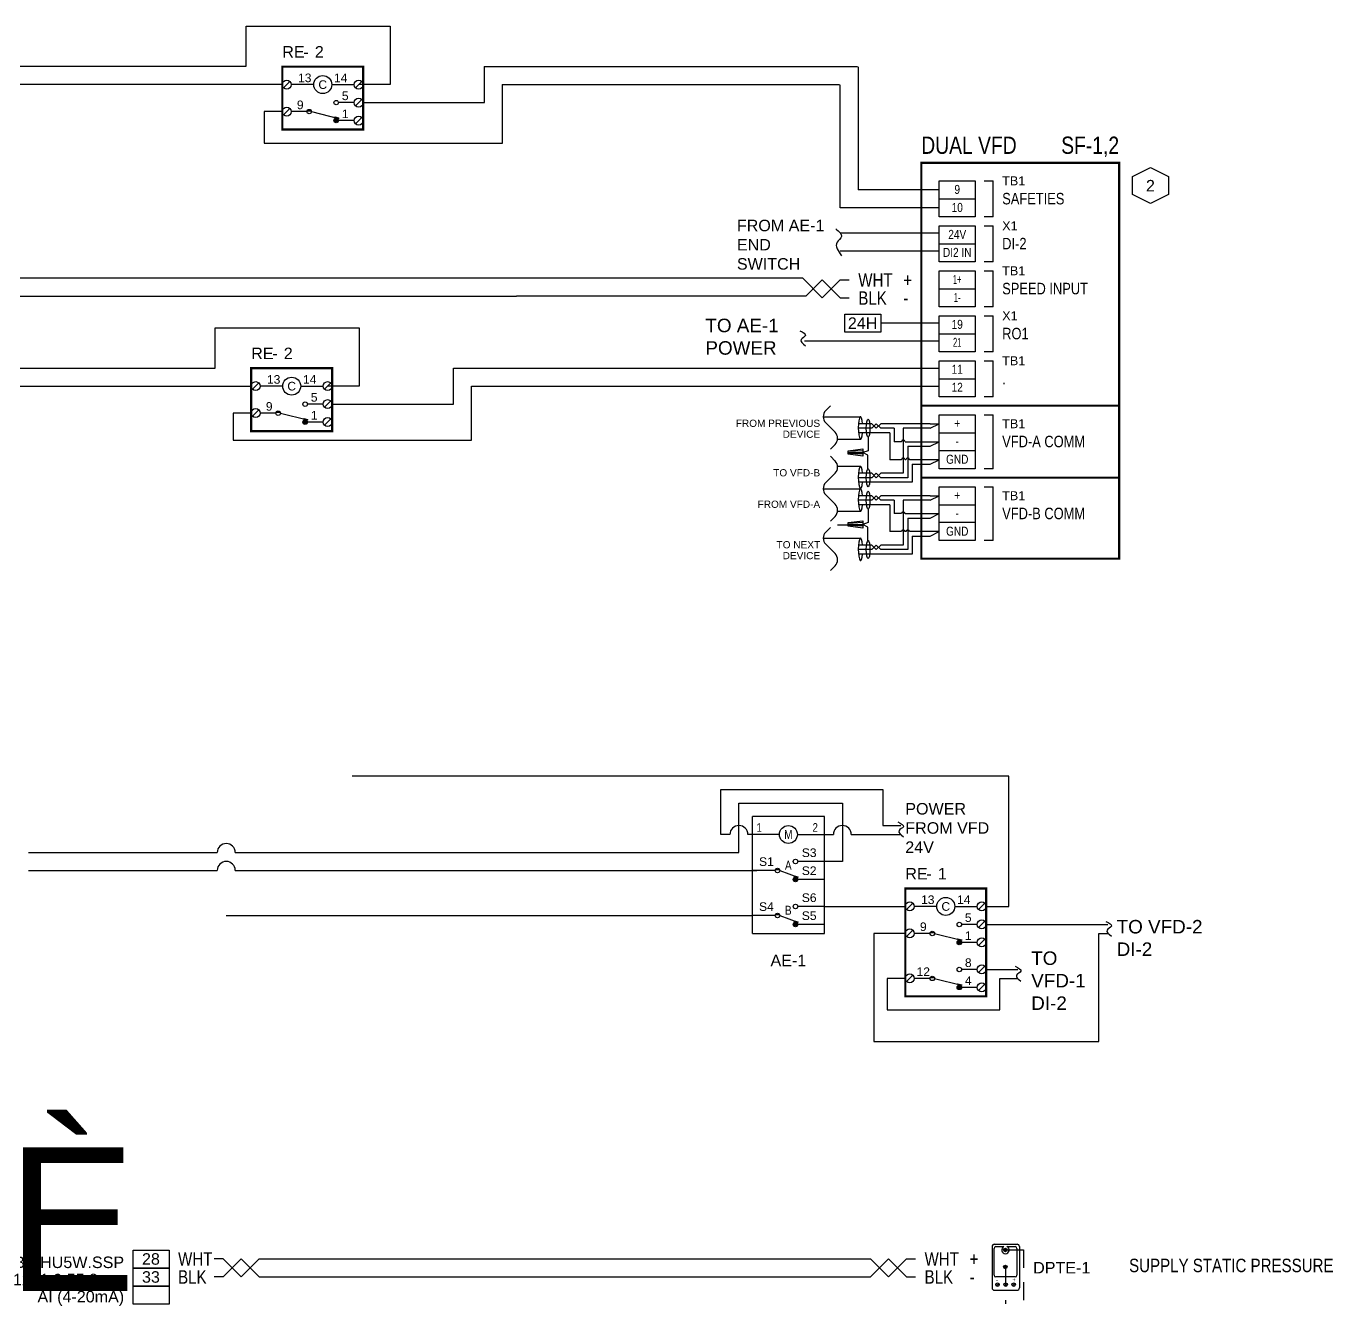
# Model space of a CAD drawing. Header units: inches. Extents: x 2 to 34.6, y 1.2 to 19.3.
# Drawn here: x 21.39 to 30.47, y 10.42 to 19.31 of the extents above; entities that cross this region are included whole.
import ezdxf
from ezdxf.enums import TextEntityAlignment as Align

# ---------------------------------------------------------------- set-up
doc = ezdxf.new("R2010")
doc.units = ezdxf.units.IN
doc.header["$LTSCALE"] = 0.25
doc.header["$MEASUREMENT"] = 0
doc.linetypes.add('DASHED', pattern=[0.75, 0.5, -0.25])
for name, color, linetype in [('DUCT', 7, 'Continuous'), ('ELECTRIC', 1, 'Continuous'), ('MECHSYS', 7, 'Continuous')]:
    doc.layers.add(name, color=color, linetype=linetype)
doc.styles.add('NEWTXT', font='newtxt')
doc.styles.get("Standard").update_dxf_attribs({"font": 'arial.ttf'})

# ---------------------------------------------------------------- blocks, each defined once
blk = doc.blocks.new('_LINSQB')
for p, q in [((0, 0.125), (-0.0271, 0.0979)), ((-0.0271, 0.0271), (0.0271, -0.0271)), ((0.0271, -0.0979), (0, -0.125))]:
    blk.add_line(p, q)
for centre, start, end in [((0.0082, 0.0625), 135, 225), ((-0.0082, -0.0625), 315, 45)]:
    blk.add_arc(centre, 0.05, start, end)
blk = doc.blocks.new('_EMWRNUT')
for p, q in [((-0.05, 0), (-0.025, 0.2)), ((-0.025, 0.2), (0.025, 0.2)), ((-0.025, 0), (-0.0125, 0.2)), ((0, 0.2), (0, 0)), ((0.025, 0), (0.0125, 0.2)), ((0.025, 0.2), (0.05, 0)), ((0.05, 0), (-0.05, 0))]:
    blk.add_line(p, q)
blk = doc.blocks.new('_SYSITAG')
for p, q in [((-0.125, 0.0625), (0, 0.125)), ((0, 0.125), (0.125, 0.0625)), ((-0.125, -0.0625), (-0.125, 0.0625)), ((0.125, 0.0625), (0.125, -0.0625)), ((0, -0.125), (-0.125, -0.0625)), ((0.125, -0.0625), (0, -0.125))]:
    blk.add_line(p, q)
at = {"color": 1}
blk.add_attdef('TERMTAG', text='', height=0.08, dxfattribs=at).set_placement((-0.0013, -0.0018), align=Align.MIDDLE)
blk = doc.blocks.new('DUALVFD')
at = {"color": 1, "linetype": 'Continuous'}
for p, q in [((0.125, 2.5), (0.125, 2.625)), ((0.125, 2.625), (0.375, 2.625)), ((0.375, 2.625), (0.375, 2.5)), ((0.125, 2.5), (0.375, 2.5)), ((0.125, 2.375), (0.125, 2.5)), ((0.375, 2.5), (0.375, 2.375)), ((0.375, 2.375), (0.125, 2.375)), ((0.125, 2.3125), (0.375, 2.3125)), ((0.125, 2.1875), (0.125, 2.3125)), ((0.375, 2.3125), (0.375, 2.1875)), ((0.125, 2.0625), (0.125, 2.1875)), ((0.125, 2.1875), (0.375, 2.1875)), ((0.375, 2.1875), (0.375, 2.0625)), ((0.375, 2.0625), (0.125, 2.0625)), ((0.125, 2), (0.375, 2)), ((0.125, 1.875), (0.125, 2)), ((0.375, 2), (0.375, 1.875)), ((0.125, 1.75), (0.125, 1.875)), ((0.125, 1.875), (0.375, 1.875)), ((0.375, 1.875), (0.375, 1.75)), ((0.375, 1.75), (0.125, 1.75)), ((0.125, 1.6875), (0.375, 1.6875)), ((0.125, 1.5625), (0.125, 1.6875)), ((0.375, 1.6875), (0.375, 1.5625)), ((0.125, 1.4375), (0.125, 1.5625)), ((0.125, 1.5625), (0.375, 1.5625)), ((0.375, 1.5625), (0.375, 1.4375)), ((0.375, 1.4375), (0.125, 1.4375)), ((0.125, 1.375), (0.375, 1.375)), ((0.125, 1.25), (0.125, 1.375)), ((0.375, 1.375), (0.375, 1.25)), ((0.125, 1.125), (0.125, 1.25)), ((0.125, 1.25), (0.375, 1.25)), ((0.375, 1.25), (0.375, 1.125)), ((0.375, 1.125), (0.125, 1.125)), ((0.125, 1), (0.375, 1)), ((0.125, 0.875), (0.125, 1)), ((0.375, 1), (0.375, 0.875)), ((0.125, 0.75), (0.125, 0.875)), ((0.125, 0.875), (0.375, 0.875)), ((0.375, 0.875), (0.375, 0.75)), ((0.375, 0.75), (0.125, 0.75)), ((0.125, 0.625), (0.125, 0.75)), ((0.375, 0.75), (0.375, 0.625)), ((0.375, 0.625), (0.125, 0.625)), ((0.125, 0.5), (0.375, 0.5)), ((0.125, 0.375), (0.125, 0.5)), ((0.375, 0.5), (0.375, 0.375)), ((0.125, 0.25), (0.125, 0.375)), ((0.125, 0.375), (0.375, 0.375)), ((0.375, 0.375), (0.375, 0.25)), ((0.375, 0.25), (0.125, 0.25)), ((0.125, 0.125), (0.125, 0.25)), ((0.375, 0.25), (0.375, 0.125)), ((0.375, 0.125), (0.125, 0.125))]:
    blk.add_line(p, q, dxfattribs=at)
at = {"color": 7, "linetype": 'Continuous'}
for p, q in [((0.4375, 2.625), (0.5, 2.625)), ((0.5, 2.375), (0.5, 2.625)), ((0.5, 2.375), (0.4375, 2.375)), ((0.4375, 2.3125), (0.5, 2.3125)), ((0.5, 2.0625), (0.5, 2.3125)), ((0.5, 2.0625), (0.4375, 2.0625)), ((0.4375, 2), (0.5, 2)), ((0.5, 1.75), (0.5, 2)), ((0.5, 1.75), (0.4375, 1.75)), ((0.4375, 1.6875), (0.5, 1.6875)), ((0.5, 1.4375), (0.5, 1.6875)), ((0.5, 1.4375), (0.4375, 1.4375)), ((0.4375, 1.375), (0.5, 1.375)), ((0.5, 1.125), (0.5, 1.375)), ((0.5, 1.125), (0.4375, 1.125)), ((0.4375, 1), (0.5, 1)), ((0.5, 0.625), (0.5, 1)), ((0.5, 0.625), (0.4375, 0.625)), ((0.4375, 0.5), (0.5, 0.5)), ((0.5, 0.125), (0.5, 0.5)), ((0.5, 0.125), (0.4375, 0.125))]:
    blk.add_line(p, q, dxfattribs=at)
at = {"color": 7, "linetype": 'Continuous', "const_width": 0.015}
blk.add_lwpolyline([(0, 0), (0, 2.75), (1.375, 2.75), (1.375, 0)], close=True, dxfattribs=at)
at = {"color": 7, "linetype": 'DASHED', "width": 0.8, "flags": 8}
blk.add_attdef('EQUIP', (0, 2.8125), '', height=0.12, dxfattribs=at)
blk.add_attdef('LOCAL', text='', height=0.12, dxfattribs=at).set_placement((1.375, 2.8125), align=Align.RIGHT)
at = {"color": 1, "linetype": 'DASHED', "width": 0.8, "flags": 8}
for p in [(0.25, 2.5343), (0.25, 2.4093), (0.25, 2.2218), (0.25, 2.0968), (0.25, 1.9093), (0.25, 1.7843), (0.25, 1.5968), (0.25, 1.4718), (0.25, 1.2843), (0.25, 1.1593), (0.25, 0.9093), (0.25, 0.7843), (0.25, 0.6593), (0.25, 0.4093), (0.25, 0.2843), (0.25, 0.1593)]:
    blk.add_attdef('TAG', text='', height=0.0625, dxfattribs=at).set_placement(p, align=Align.CENTER)
at = {"color": 7, "linetype": 'Continuous', "width": 0.8, "flags": 8}
for p in [(0.5625, 2.4614), (0.5625, 2.1489), (0.5625, 1.8364), (0.5625, 1.5239), (0.5625, 1.2114), (0.5625, 0.7739), (0.5625, 0.2739)]:
    blk.add_attdef('TERMD', p, '', height=0.08, dxfattribs=at)
blk = doc.blocks.new('SCREW')
blk.add_line((-0.0221, -0.0221), (0.0221, 0.0221))
blk.add_circle((0, 0), 0.0312)
blk = doc.blocks.new('_EREGP1P')
at = {"color": 1}
for p, q in [((-0.0625, 0), (-0.2188, 0)), ((0.0625, 0), (0.2188, 0)), ((0.2188, -0.125), (0.1094, -0.125)), ((-0.1094, -0.1875), (-0.2188, -0.1875)), ((-0.0781, -0.1875), (0.1099, -0.2345)), ((0.0838, -0.2249), (0.0823, -0.2307)), ((0.0823, -0.2307), (0.1091, -0.2374)), ((0.0838, -0.2249), (0.1106, -0.2316)), ((0.1106, -0.2316), (0.1091, -0.2374)), ((0.2188, -0.25), (0.1094, -0.25))]:
    blk.add_line(p, q, dxfattribs=at)
at = {"const_width": 0.015}
blk.add_lwpolyline([(-0.2812, 0.125), (-0.2812, -0.3125), (0.2812, -0.3125), (0.2812, 0.125)], close=True, dxfattribs=at)
at = {"color": 1, "const_width": 0.0156}
blk.add_lwpolyline([(-0.0859, -0.1875, 1), (-0.1016, -0.1875, 1)], format="xyb", dxfattribs=at)
blk.add_lwpolyline([(0.0859, -0.25, 1), (0.1016, -0.25, 1)], format="xyb", close=True, dxfattribs=at)
at = {"color": 1}
for centre, radius in [((0, 0), 0.0625), ((-0.0938, -0.1875), 0.0156), ((0.0938, -0.125), 0.0156), ((0.0938, -0.25), 0.0156)]:
    blk.add_circle(centre, radius, dxfattribs=at)
for p in [(-0.25, 0), (0.25, 0), (-0.25, -0.1875), (0.25, -0.125), (0.25, -0.25)]:
    blk.add_blockref('SCREW', p, dxfattribs=at)
for tag, p, height, flags in [('C1', (-0.4399, 0.4085), 0.001, 9), ('R', (-0.3613, 0.1875), 0.08, 8), ('C2', (0.3447, 0.1744), 0.001, 9)]:
    blk.add_attdef(tag, p, '', height=height, dxfattribs=dict(flags=flags))
at = {"color": 1, "flags": 8}
for tag, p in [('CS', (-0.2812, 0.1875)), ('-', (-0.135, 0.1873))]:
    blk.add_attdef(tag, p, '', height=0.08, dxfattribs=at)
at = {"color": 1}
blk.add_attdef('NNN', (-0.055, 0.1875), '', height=0.08, dxfattribs=at)
at = {"color": 6, "flags": 8}
blk.add_attdef('QTY', (0.1381, 0.1873), '', height=0.08, dxfattribs=at)
at = {"flags": 8}
for tag, p in [('COIL-L', (-0.125, 0.0469)), ('COIL', (0, 0)), ('COIL-R', (0.125, 0.0469)), ('TAG', (0.1562, -0.0781)), ('TAG', (-0.1562, -0.1406)), ('TAG', (0.1562, -0.2031))]:
    blk.add_attdef(tag, text='', height=0.06, dxfattribs=at).set_placement(p, align=Align.MIDDLE)
at = {"layer": 'MECHSYS', "flags": 9}
blk.add_attdef('PARTNO', (-0.2911, 0.3017), '', height=0.08, dxfattribs=at)
blk = doc.blocks.new('_SYSETAG')
at = {"color": 1}
for p, q in [((-0.125, 0.0625), (0.125, 0.0625)), ((-0.125, -0.0625), (-0.125, 0.0625)), ((0.125, 0.0625), (0.125, -0.0625)), ((0.125, -0.0625), (-0.125, -0.0625))]:
    blk.add_line(p, q, dxfattribs=at)
blk.add_attdef('TERMTAG', text='', height=0.08, dxfattribs=at).set_placement((-0.0012, 0.0008), align=Align.MIDDLE)
blk = doc.blocks.new('E2PACT24V')
for p, q in [((0.25, 0.125), (-0.25, 0.125)), ((-0.25, -0.6875), (-0.25, 0.125)), ((0.25, -0.6875), (0.25, 0.125)), ((-0.25, -0.6875), (0.25, -0.6875))]:
    blk.add_line(p, q)
at = {"color": 1}
for p, q in [((-0.0625, 0), (-0.25, 0)), ((0.0625, 0), (0.25, 0)), ((-0.0911, -0.25), (-0.25, -0.25)), ((-0.0599, -0.25), (0.0656, -0.297)), ((0.25, -0.1875), (0.0651, -0.1875)), ((0.0395, -0.2874), (0.038, -0.2932)), ((0.038, -0.2932), (0.0649, -0.2999)), ((0.0395, -0.2874), (0.0663, -0.2941)), ((0.0663, -0.2941), (0.0649, -0.2999)), ((0.25, -0.3125), (0.0651, -0.3125)), ((0.25, -0.5), (0.0651, -0.5)), ((-0.0911, -0.5625), (-0.25, -0.5625)), ((-0.0599, -0.5625), (0.0656, -0.6095)), ((0.0395, -0.5999), (0.038, -0.6057)), ((0.038, -0.6057), (0.0649, -0.6124)), ((0.0395, -0.5999), (0.0663, -0.6066)), ((0.0663, -0.6066), (0.0649, -0.6124)), ((0.25, -0.625), (0.0651, -0.625))]:
    blk.add_line(p, q, dxfattribs=at)
at = {"color": 1, "const_width": 0.0156}
for points in [[(-0.0677, -0.25, 1), (-0.0833, -0.25, 1)], [(-0.0677, -0.5625, 1), (-0.0833, -0.5625, 1)]]:
    blk.add_lwpolyline(points, format="xyb", dxfattribs=at)
for points in [[(0.0417, -0.3125, 1), (0.0573, -0.3125, 1)], [(0.0417, -0.625, 1), (0.0573, -0.625, 1)]]:
    blk.add_lwpolyline(points, format="xyb", close=True, dxfattribs=at)
at = {"color": 1}
for centre, radius in [((0, 0), 0.0625), ((0.0495, -0.1875), 0.0156), ((-0.0755, -0.25), 0.0156), ((0.0495, -0.3125), 0.0156), ((0.0495, -0.5), 0.0156), ((-0.0755, -0.5625), 0.0156), ((0.0495, -0.625), 0.0156)]:
    blk.add_circle(centre, radius, dxfattribs=at)
at = {"width": 0.8}
for s, p in [('M', (0, 0)), ('A', (-0.0006, -0.2141)), ('B', (-0.0006, -0.5266))]:
    blk.add_text(s, height=0.0625, dxfattribs=at).set_placement(p, align=Align.MIDDLE)
at = {"width": 0.8, "flags": 8}
blk.add_attdef('LINE', (-0.2215, 0.0188), '', height=0.06, dxfattribs=at)
blk.add_attdef('NEUTRAL', text='', height=0.06, dxfattribs=at).set_placement((0.2052, 0.0188), align=Align.RIGHT)
at = {"flags": 8}
for p in [(-0.1525, -0.1886), (0.1445, -0.1265), (0.1445, -0.2515), (0.1445, -0.439), (-0.1525, -0.5011), (0.1445, -0.564)]:
    blk.add_attdef('TAG', text='', height=0.06, dxfattribs=at).set_placement(p, align=Align.MIDDLE)
at = {"color": 1}
for tag, p in [('AE', (0, -0.875)), ('DESC', (0, -1))]:
    blk.add_attdef(tag, text='', height=0.08, dxfattribs=at).set_placement(p, align=Align.MIDDLE)
blk = doc.blocks.new('_EREGP2P')
at = {"color": 1}
for p, q in [((-0.0625, 0), (-0.2188, 0)), ((0.0625, 0), (0.2188, 0)), ((0.2188, -0.125), (0.1094, -0.125)), ((-0.1094, -0.1875), (-0.2188, -0.1875)), ((-0.0781, -0.1875), (0.1099, -0.2345)), ((0.0838, -0.2249), (0.0823, -0.2307)), ((0.0823, -0.2307), (0.1091, -0.2374)), ((0.0838, -0.2249), (0.1106, -0.2316)), ((0.1106, -0.2316), (0.1091, -0.2374)), ((0.2188, -0.25), (0.1094, -0.25)), ((0.2188, -0.4375), (0.1094, -0.4375)), ((-0.1094, -0.5), (-0.2188, -0.5)), ((-0.0781, -0.5), (0.1099, -0.547)), ((0.0838, -0.5374), (0.0823, -0.5432)), ((0.0823, -0.5432), (0.1091, -0.5499)), ((0.0838, -0.5374), (0.1106, -0.5441)), ((0.1106, -0.5441), (0.1091, -0.5499)), ((0.2188, -0.5625), (0.1094, -0.5625))]:
    blk.add_line(p, q, dxfattribs=at)
at = {"const_width": 0.015}
blk.add_lwpolyline([(-0.2812, 0.125), (-0.2812, -0.625), (0.2812, -0.625), (0.2812, 0.125)], close=True, dxfattribs=at)
at = {"color": 1, "const_width": 0.0156}
for points in [[(-0.0859, -0.1875, 1), (-0.1016, -0.1875, 1)], [(-0.0859, -0.5, 1), (-0.1016, -0.5, 1)]]:
    blk.add_lwpolyline(points, format="xyb", dxfattribs=at)
for points in [[(0.0859, -0.25, 1), (0.1016, -0.25, 1)], [(0.0859, -0.5625, 1), (0.1016, -0.5625, 1)]]:
    blk.add_lwpolyline(points, format="xyb", close=True, dxfattribs=at)
at = {"color": 1}
for centre, radius in [((0, 0), 0.0625), ((-0.0938, -0.1875), 0.0156), ((0.0938, -0.125), 0.0156), ((0.0938, -0.25), 0.0156), ((0.0938, -0.4375), 0.0156), ((-0.0938, -0.5), 0.0156), ((0.0938, -0.5625), 0.0156)]:
    blk.add_circle(centre, radius, dxfattribs=at)
at = {"layer": 'MECHSYS'}
blk.add_point((-0.2812, 0.125), dxfattribs=at)
at = {"color": 1}
for p in [(-0.25, 0), (0.25, 0), (-0.25, -0.1875), (0.25, -0.125), (0.25, -0.25), (0.25, -0.4375), (-0.25, -0.5), (0.25, -0.5625)]:
    blk.add_blockref('SCREW', p, dxfattribs=at)
for tag, p, height, flags in [('C1', (-0.4399, 0.4085), 0.001, 9), ('R', (-0.3613, 0.1875), 0.08, 8), ('C2', (0.3447, 0.1744), 0.001, 9)]:
    blk.add_attdef(tag, p, '', height=height, dxfattribs=dict(flags=flags))
at = {"color": 1, "flags": 8}
for tag, p in [('CS', (-0.2812, 0.1875)), ('-', (-0.135, 0.1873))]:
    blk.add_attdef(tag, p, '', height=0.08, dxfattribs=at)
at = {"color": 1}
blk.add_attdef('NNN', (-0.055, 0.1875), '', height=0.08, dxfattribs=at)
at = {"color": 6, "flags": 8}
blk.add_attdef('QTY', (0.1381, 0.1873), '', height=0.08, dxfattribs=at)
at = {"flags": 8}
for tag, p in [('COIL-L', (-0.125, 0.0469)), ('COIL', (0, 0)), ('COIL-R', (0.125, 0.0469)), ('TAG', (0.1562, -0.0781)), ('TAG', (-0.1562, -0.1406)), ('TAG', (0.1562, -0.2031)), ('TAG', (0.1562, -0.3906)), ('TAG', (-0.1562, -0.4531)), ('TAG', (0.1562, -0.5156))]:
    blk.add_attdef(tag, text='', height=0.06, dxfattribs=at).set_placement(p, align=Align.MIDDLE)
at = {"layer": 'MECHSYS', "flags": 9}
blk.add_attdef('PARTNO', (-0.2619, 0.3145), '', height=0.08, dxfattribs=at)
blk = doc.blocks.new('_SYSPTAI')
at = {"color": 1, "linetype": 'Continuous'}
for p, q in [((-0.25, 0.375), (0, 0.375)), ((-0.25, 0.25), (-0.25, 0.375)), ((0, 0.375), (0, 0.25)), ((-0.25, 0.25), (0, 0.25)), ((0, 0.25), (-0.25, 0.25)), ((-0.25, 0.125), (-0.25, 0.25)), ((0, 0.25), (0, 0.125)), ((-0.25, 0.125), (0, 0.125)), ((0, 0.125), (-0.25, 0.125)), ((-0.25, 0), (-0.25, 0.125)), ((0, 0.125), (0, 0)), ((0, 0), (-0.25, 0))]:
    blk.add_line(p, q, dxfattribs=at)
at = {"color": 7, "linetype": 'Continuous', "style": 'NEWTXT', "flags": 8}
blk.add_attdef('%%200', (-1.125, 0.09), '', height=1, dxfattribs=at)
at = {"color": 4, "linetype": 'Continuous', "flags": 8}
blk.add_attdef('PTNAME', text='', height=0.08, dxfattribs=at).set_placement((-0.3125, 0.25), align=Align.RIGHT)
at = {"color": 1, "linetype": 'Continuous'}
for tag, p in [('TERM1', (-0.1262, 0.3133)), ('TERM2', (-0.1262, 0.1883)), ('TERM3', (-0.1262, 0.0633))]:
    blk.add_attdef(tag, text='', height=0.08, dxfattribs=at).set_placement(p, align=Align.MIDDLE)
at = {"color": 7, "linetype": 'Continuous', "flags": 8}
for tag, p in [('T', (-1.085, 0.13)), ('CC', (-0.965, 0.13)), ('L', (-0.765, 0.13)), ('SS', (-0.655, 0.13)), ('PP', (-0.445, 0.13))]:
    blk.add_attdef(tag, p, '', height=0.08, dxfattribs=at)
blk.add_attdef('POINFUNC', text='', height=0.08, dxfattribs=at).set_placement((-0.3124, 0.0114), align=Align.RIGHT)
blk = doc.blocks.new('DPTE')
for p, q in [((0.0471, 0.1), (0.2054, 0.1)), ((0.0313, 0.0841), (0.0313, -0.2036)), ((0.0456, -0.1142), (0.0456, 0.0717)), ((0.0583, 0.0844), (0.114, 0.0844)), ((0.1345, 0.0844), (0.1914, 0.0844)), ((0.204, 0.0717), (0.204, -0.1142)), ((0.2212, 0.0841), (0.2212, -0.2036)), ((0.1914, -0.1268), (0.0583, -0.1268)), ((0.0607, -0.1886), (0.0774, -0.1716)), ((0.1176, -0.1886), (0.1343, -0.1716)), ((0.1732, -0.1886), (0.1899, -0.1716)), ((0.0471, -0.2194), (0.2054, -0.2194))]:
    blk.add_line(p, q)
at = {"color": 3, "linetype": 'DASHED'}
for p, q in [((0.125, 0.0625), (0.25, 0.0625)), ((0.25, 0.0625), (0.25, -0.3125)), ((0.125, -0.0625), (0.125, -0.3125))]:
    blk.add_line(p, q, dxfattribs=at)
for centre, radius in [((0.1238, 0.0606), 0.0124), ((0.1238, 0.0603), 0.00619), ((0.1238, -0.0577), 0.0124), ((0.1238, -0.058), 0.00619), ((0.0691, -0.1802), 0.0124), ((0.126, -0.1802), 0.0124), ((0.1816, -0.1802), 0.0124)]:
    blk.add_circle(centre, radius)
for centre, radius, start, end in [((0.0471, 0.0841), 0.0158, 90, 180), ((0.2054, 0.0841), 0.0158, 0, 90), ((0.0583, 0.0717), 0.0127, 90, 180), ((0.124, 0.0604), 0.0261, 113.05892, 66.94108), ((0.1914, 0.0717), 0.0127, 0, 90), ((0.0583, -0.1142), 0.0127, 180, 270), ((0.1914, -0.1142), 0.0127, 270, 0), ((0.0471, -0.2036), 0.0158, 180, 270), ((0.2054, -0.2036), 0.0158, 270, 0)]:
    blk.add_arc(centre, radius, start, end)
for s, p in [('-', (0.0582, -0.1606)), ('+', (0.1729, -0.1598))]:
    blk.add_text(s, height=0.0275).set_placement(p)
at = {"color": 1}
blk.add_attdef('TAG', text='', height=0.08, dxfattribs=at).set_placement((0.5156, -0.0625), align=Align.MIDDLE)

msp = doc.modelspace()

# ---------------------------------------------------------------- linework, layer by layer
at = {"color": 1}
for p, q in [((27.1719, 19.0293), (27.1719, 18.1856)), ((27.1719, 19.0183), (27.1719, 18.1746)), ((27.0469, 18.0606), (27.0469, 18.9043)), ((27.0469, 18.0496), (27.0469, 18.8933)), ((27.7344, 18.1746), (27.1719, 18.1746)), ((27.7344, 18.0496), (27.0469, 18.0496)), ((26.786, 17.5606), (24.9219, 17.5606)), ((26.786, 17.5606), (26.9219, 17.4246)), ((26.9219, 17.5496), (26.8079, 17.4356)), ((27.0469, 17.4246), (26.9219, 17.5496)), ((26.9219, 17.4246), (27.0469, 17.5496)), ((27.0469, 17.5496), (27.1094, 17.5496)), ((26.8079, 17.4356), (24.7969, 17.4356)), ((27.0469, 17.4246), (27.1094, 17.4246)), ((22.7576, 10.748), (22.6951, 10.748)), ((22.8826, 10.748), (22.7576, 10.623)), ((22.7576, 10.748), (22.8826, 10.623)), ((23.0076, 10.623), (22.8826, 10.748)), ((22.8826, 10.623), (23.0076, 10.748)), ((23.0076, 10.748), (27.2576, 10.748)), ((27.2576, 10.748), (27.3826, 10.623)), ((27.3826, 10.748), (27.2576, 10.623)), ((27.3826, 10.623), (27.5076, 10.748)), ((27.5076, 10.623), (27.3826, 10.748)), ((27.5076, 10.748), (27.5701, 10.748)), ((22.7576, 10.623), (22.6951, 10.623)), ((23.0076, 10.623), (27.2576, 10.623)), ((27.5076, 10.623), (27.5701, 10.623))]:
    msp.add_line(p, q, dxfattribs=at)
for p, q in [((26.9782, 16.3231), (27.0108, 16.2905)), ((27.0108, 16.2056), (26.9782, 16.1731))]:
    msp.add_line(p, q)
msp.add_arc((26.9683, 16.2481), 0.06, 315, 45)
at = {"color": 4}
for centre in [(27.24, 16.5183), (27.24, 16.1746), (27.24, 16.0183), (27.24, 15.6746)]:
    msp.add_ellipse(centre, major_axis=(0, -0.0625), ratio=0.204334, dxfattribs=at)
at = {"layer": 'DUCT', "const_width": 0.015}
for points in [[(27.6094, 16.6746), (28.9844, 16.6746)], [(27.6094, 16.1746), (28.9844, 16.1746)]]:
    msp.add_lwpolyline(points, dxfattribs=at)
at = {"layer": 'ELECTRIC'}
for p, q in [((22.919, 19.0308), (22.919, 19.312)), ((22.919, 19.312), (23.919, 19.312)), ((23.919, 19.312), (23.919, 18.9058)), ((24.5721, 19.0308), (27.1659, 19.0308)), ((24.5753, 18.7808), (24.5753, 19.0308)), ((23.0893, 18.9058), (19.1346, 18.9058)), ((23.1659, 18.9058), (22.8534, 18.9058)), ((23.919, 18.9058), (23.7003, 18.9058)), ((24.6971, 18.9058), (27.0409, 18.9058)), ((24.7003, 18.4995), (24.7003, 18.9058)), ((23.169, 18.7183), (23.044, 18.7183)), ((23.044, 18.7183), (23.044, 18.4995)), ((23.7315, 18.7808), (24.5753, 18.7808)), ((23.044, 18.4995), (24.7003, 18.4995)), ((27.7344, 17.8731), (27.0469, 17.8731)), ((27.7344, 17.7481), (27.0469, 17.7481)), ((22.7032, 16.9356), (22.7032, 17.2168)), ((22.7032, 17.2168), (23.7032, 17.2168)), ((23.7032, 17.2168), (23.7032, 16.8106)), ((27.7344, 17.2481), (27.3282, 17.2481)), ((27.7344, 17.1231), (26.7969, 17.1231)), ((16.7344, 16.9356), (22.7032, 16.9356)), ((24.3594, 16.6856), (24.3594, 16.9356)), ((24.3594, 16.9356), (27.7344, 16.9356)), ((16.8282, 16.8106), (22.9532, 16.8106)), ((23.7032, 16.8106), (23.4844, 16.8106)), ((24.4844, 16.4356), (24.4844, 16.8106)), ((24.4844, 16.8106), (27.7344, 16.8106)), ((22.9532, 16.6231), (22.8282, 16.6231)), ((22.8282, 16.6231), (22.8282, 16.4356)), ((23.5157, 16.6856), (24.3594, 16.6856)), ((27.2657, 16.5496), (27.1731, 16.5496)), ((27.2657, 16.5183), (27.2969, 16.5496)), ((27.2657, 16.5496), (27.2969, 16.5183)), ((27.2969, 16.5496), (27.3282, 16.5183)), ((27.2969, 16.5183), (27.3282, 16.5496)), ((27.6719, 16.5496), (27.3282, 16.5496)), ((27.2657, 16.5183), (27.1719, 16.5183)), ((27.3907, 16.4871), (27.1734, 16.4871)), ((27.4219, 16.5183), (27.3282, 16.5183)), ((27.3907, 16.4871), (27.3907, 16.2996)), ((27.4219, 16.5183), (27.4219, 16.4246)), ((27.4844, 16.5183), (27.4844, 16.2058)), ((22.8282, 16.4356), (24.4844, 16.4356)), ((27.4719, 16.4246), (27.4219, 16.4246)), ((27.5157, 16.3933), (27.5157, 16.1746)), ((27.4719, 16.2996), (27.3907, 16.2996)), ((27.5032, 16.2996), (27.4969, 16.2996)), ((27.7344, 16.2996), (27.5282, 16.2996)), ((27.5469, 16.2683), (27.5469, 16.1433)), ((27.2657, 16.1746), (27.1719, 16.1746)), ((27.2657, 16.2058), (27.1731, 16.2058)), ((27.2657, 16.1746), (27.2969, 16.2058)), ((27.2657, 16.2058), (27.2969, 16.1746)), ((27.2969, 16.2058), (27.3282, 16.1746)), ((27.2969, 16.1746), (27.3282, 16.2058)), ((27.4844, 16.2058), (27.3282, 16.2058)), ((27.5157, 16.1746), (27.3282, 16.1746)), ((27.5469, 16.1433), (27.1734, 16.1433)), ((27.2657, 16.0183), (27.1719, 16.0183)), ((27.2657, 16.0496), (27.1731, 16.0496)), ((27.3907, 15.9871), (27.1734, 15.9871)), ((27.2657, 16.0183), (27.2969, 16.0496)), ((27.2657, 16.0496), (27.2969, 16.0183)), ((27.2969, 16.0496), (27.3282, 16.0183)), ((27.2969, 16.0183), (27.3282, 16.0496)), ((27.6719, 16.0496), (27.3282, 16.0496)), ((27.4219, 16.0183), (27.3282, 16.0183)), ((27.3907, 15.9871), (27.3907, 15.7996)), ((27.4219, 16.0183), (27.4219, 15.9246)), ((27.4844, 16.0183), (27.4844, 15.7058)), ((27.4719, 15.9246), (27.4219, 15.9246)), ((27.5157, 15.8933), (27.5157, 15.6746)), ((27.4719, 15.7996), (27.3907, 15.7996)), ((27.5032, 15.7996), (27.4969, 15.7996)), ((27.7344, 15.7996), (27.5282, 15.7996)), ((27.5469, 15.7683), (27.5469, 15.6433)), ((27.2657, 15.6746), (27.1719, 15.6746)), ((27.2657, 15.7058), (27.1731, 15.7058)), ((27.5469, 15.6433), (27.1734, 15.6433)), ((27.2657, 15.6746), (27.2969, 15.7058)), ((27.2657, 15.7058), (27.2969, 15.6746)), ((27.2969, 15.7058), (27.3282, 15.6746)), ((27.2969, 15.6746), (27.3282, 15.7058)), ((27.4844, 15.7058), (27.3282, 15.7058)), ((27.5157, 15.6746), (27.3282, 15.6746)), ((28.2173, 14.1016), (23.6548, 14.1016)), ((28.2173, 13.1954), (28.2173, 14.1016)), ((26.2173, 13.6954), (26.2173, 14.0079)), ((26.2173, 14.0079), (27.3423, 14.0079)), ((27.3423, 14.0079), (27.3423, 13.7579)), ((26.3423, 13.5704), (26.3423, 13.9141)), ((26.3423, 13.9141), (27.061, 13.9141)), ((27.061, 13.9141), (27.061, 13.5079)), ((27.3423, 13.7579), (27.4673, 13.7579)), ((26.2798, 13.6954), (26.2173, 13.6954)), ((26.436, 13.6954), (26.4048, 13.6954)), ((26.936, 13.6954), (26.9985, 13.6954)), ((27.1235, 13.6954), (27.4673, 13.6954)), ((21.4048, 13.5704), (22.7172, 13.5704)), ((22.8422, 13.5704), (26.3423, 13.5704)), ((21.4048, 13.4454), (22.7172, 13.4454)), ((22.8422, 13.4454), (26.4673, 13.4454)), ((27.061, 13.5079), (26.9048, 13.5079)), ((26.936, 13.1954), (27.4985, 13.1954)), ((28.061, 13.1954), (28.2173, 13.1954)), ((22.7798, 13.1329), (26.436, 13.1329)), ((27.4985, 13.0079), (27.2798, 13.0079)), ((27.2798, 13.0079), (27.2798, 12.2579)), ((28.061, 13.0704), (28.9048, 13.0704)), ((28.8423, 12.2579), (28.8423, 13.0079)), ((28.8423, 13.0079), (28.9048, 13.0079)), ((28.061, 12.7579), (28.2798, 12.7579)), ((27.4985, 12.6954), (27.3735, 12.6954)), ((27.3735, 12.6954), (27.3735, 12.4766)), ((28.1548, 12.4766), (28.1548, 12.6954)), ((28.1548, 12.6954), (28.2798, 12.6954)), ((27.3735, 12.4766), (28.1548, 12.4766)), ((27.2798, 12.2579), (28.8423, 12.2579))]:
    msp.add_line(p, q, dxfattribs=at)
at = {"layer": 'ELECTRIC', "color": 1}
for p, q in [((22.9159, 19.0308), (19.0721, 19.0308)), ((24.9219, 17.5606), (19.1719, 17.5606)), ((19.1719, 17.4356), (24.7969, 17.4356)), ((27.6719, 16.5183), (27.7344, 16.5496)), ((27.6719, 16.5496), (27.7344, 16.5496)), ((27.6719, 16.5183), (27.4844, 16.5183)), ((27.4969, 16.4246), (27.7344, 16.4246)), ((27.5157, 16.3933), (27.6719, 16.3933)), ((27.6719, 16.3933), (27.7344, 16.4246)), ((27.5469, 16.2683), (27.6719, 16.2683)), ((27.6719, 16.2683), (27.7344, 16.2996)), ((27.6719, 16.0183), (27.4844, 16.0183)), ((27.6719, 16.0183), (27.7344, 16.0496)), ((27.6719, 16.0496), (27.7344, 16.0496)), ((27.4969, 15.9246), (27.7344, 15.9246)), ((27.5157, 15.8933), (27.6719, 15.8933)), ((27.6719, 15.8933), (27.7344, 15.9246)), ((27.5469, 15.7683), (27.6719, 15.7683)), ((27.6719, 15.7683), (27.7344, 15.7996))]:
    msp.add_line(p, q, dxfattribs=at)
at = {"layer": 'ELECTRIC'}
for centre, radius in [((27.4844, 16.4246), 0.0125), ((27.4844, 16.2996), 0.0125), ((27.5157, 16.2996), 0.0125), ((27.4844, 15.9246), 0.0125), ((27.4844, 15.7996), 0.0125), ((27.5157, 15.7996), 0.0125), ((26.3423, 13.6954), 0.0625), ((27.061, 13.6954), 0.0625), ((22.7797, 13.5704), 0.0625), ((22.7797, 13.4454), 0.0625)]:
    msp.add_arc(centre, radius, 0, 180, dxfattribs=at)
at = {"layer": 'MECHSYS'}
for p, q in [((26.928, 16.5981), (27.1875, 16.5981)), ((27.028, 16.4418), (27.1875, 16.4418)), ((27.028, 16.2543), (27.1875, 16.2543)), ((26.928, 16.0981), (27.1875, 16.0981)), ((27.028, 16.0981), (27.1875, 16.0981)), ((27.028, 15.9418), (27.1875, 15.9418)), ((27.028, 15.8481), (27.1875, 15.8481)), ((26.928, 15.7543), (27.1875, 15.7543))]:
    msp.add_line(p, q, dxfattribs=at)
at = {"layer": 'MECHSYS', "color": 4}
for p, q in [((27.2394, 16.4559), (27.2394, 16.3621)), ((27.2394, 16.3621), (27.2032, 16.3495)), ((27.2393, 16.3308), (27.2032, 16.3495)), ((27.2393, 16.237), (27.2393, 16.3308)), ((27.2394, 15.9559), (27.2394, 15.8621)), ((27.2394, 15.8621), (27.2032, 15.8495)), ((27.2393, 15.8308), (27.2032, 15.8495)), ((27.2393, 15.737), (27.2393, 15.8308))]:
    msp.add_line(p, q, dxfattribs=at)
at = {"layer": 'MECHSYS'}
for centre in [(27.1876, 16.5199), (27.1876, 16.1762), (27.1876, 16.0199), (27.1876, 15.6762)]:
    msp.add_ellipse(centre, major_axis=(0, 0.0781), ratio=0.2, start_param=5.10184, end_param=10.561777, dxfattribs=at)
for points in [[(27.0157, 17.9043), (27.0547, 17.8497), (27.0244, 17.8106), (27.0558, 17.7168)], [(26.7657, 17.1957), (26.8047, 17.1622), (26.7744, 17.1351), (26.8058, 17.0918)], [(27.4462, 13.7827), (27.4851, 13.7492), (27.4548, 13.7221), (27.4862, 13.6788)], [(28.8919, 13.092), (28.9309, 13.0585), (28.9006, 13.0314), (28.932, 12.9881)], [(28.2624, 12.7797), (28.3014, 12.7461), (28.2711, 12.7191), (28.3025, 12.6758)]]:
    msp.add_spline(points, degree=3, dxfattribs=at)

# ---------------------------------------------------------------- block references
ref = msp.add_blockref('DUALVFD', (27.6094, 15.6121))
ref.add_attrib('EQUIP', 'DUAL VFD', (27.6094, 18.4246), dxfattribs={"color": 7, "linetype": 'DASHED', "height": 0.12, "width": 0.8})
ref.add_attrib('LOCAL', 'SF-1,2', dxfattribs={"color": 7, "linetype": 'DASHED', "height": 0.12, "width": 0.8}).set_placement((28.9844, 18.4246), align=Align.RIGHT)
ref.add_attrib('TERMD', 'SAFETIES', (28.1719, 18.0735), dxfattribs={"color": 7, "linetype": 'Continuous', "height": 0.08, "width": 0.8})
ref.add_attrib('TAG', '9', dxfattribs={"color": 1, "linetype": 'DASHED', "height": 0.0625, "width": 0.8}).set_placement((27.8594, 18.1463), align=Align.CENTER)
ref.add_attrib('TAG', '10', dxfattribs={"color": 1, "linetype": 'DASHED', "height": 0.0625, "width": 0.8}).set_placement((27.8594, 18.0213), align=Align.CENTER)
ref.add_attrib('TERMD', 'DI-2', (28.1719, 17.761), dxfattribs={"color": 7, "linetype": 'Continuous', "height": 0.08, "width": 0.8})
ref.add_attrib('TAG', '24V', dxfattribs={"color": 1, "linetype": 'DASHED', "height": 0.0625, "width": 0.8}).set_placement((27.8594, 17.8338), align=Align.CENTER)
ref.add_attrib('TAG', 'DI2 IN', dxfattribs={"color": 1, "linetype": 'DASHED', "height": 0.0625, "width": 0.8}).set_placement((27.8594, 17.7088), align=Align.CENTER)
ref.add_attrib('TERMD', 'SPEED INPUT', (28.1719, 17.4485), dxfattribs={"color": 7, "linetype": 'Continuous', "height": 0.08, "width": 0.8})
ref.add_attrib('TAG', '1+', dxfattribs={"color": 1, "linetype": 'DASHED', "height": 0.0625, "width": 0.6}).set_placement((27.8594, 17.5213), align=Align.CENTER)
ref.add_attrib('TAG', '1-', dxfattribs={"color": 1, "linetype": 'DASHED', "height": 0.0625, "width": 0.6}).set_placement((27.8594, 17.3963), align=Align.CENTER)
ref.add_attrib('TERMD', 'RO1', (28.1719, 17.136), dxfattribs={"color": 7, "linetype": 'Continuous', "height": 0.08, "width": 0.8})
ref.add_attrib('TAG', '19', dxfattribs={"color": 1, "linetype": 'DASHED', "height": 0.0625, "width": 0.8}).set_placement((27.8594, 17.2088), align=Align.CENTER)
ref.add_attrib('TAG', '21', dxfattribs={"color": 1, "linetype": 'DASHED', "height": 0.0625, "width": 0.6}).set_placement((27.8594, 17.0838), align=Align.CENTER)
ref.add_attrib('TERMD', '.', (28.1719, 16.8235), dxfattribs={"color": 7, "linetype": 'Continuous', "height": 0.08, "width": 0.8})
ref.add_attrib('TAG', '11', dxfattribs={"color": 1, "linetype": 'DASHED', "height": 0.0625, "width": 0.8}).set_placement((27.8594, 16.8963), align=Align.CENTER)
ref.add_attrib('TAG', '12', dxfattribs={"color": 1, "linetype": 'DASHED', "height": 0.0625, "width": 0.8}).set_placement((27.8594, 16.7713), align=Align.CENTER)
ref.add_attrib('TERMD', 'VFD-A COMM', (28.1719, 16.386), dxfattribs={"color": 7, "linetype": 'Continuous', "height": 0.08, "width": 0.8})
ref.add_attrib('TAG', '+', dxfattribs={"color": 1, "linetype": 'DASHED', "height": 0.0625, "width": 0.8}).set_placement((27.8594, 16.5213), align=Align.CENTER)
ref.add_attrib('TAG', '-', dxfattribs={"color": 1, "linetype": 'DASHED', "height": 0.0625, "width": 0.8}).set_placement((27.8594, 16.3963), align=Align.CENTER)
ref.add_attrib('TAG', 'GND', dxfattribs={"color": 1, "linetype": 'DASHED', "height": 0.0625, "width": 0.8}).set_placement((27.8594, 16.2713), align=Align.CENTER)
ref.add_attrib('TERMD', 'VFD-B COMM', (28.1719, 15.886), dxfattribs={"color": 7, "linetype": 'Continuous', "height": 0.08, "width": 0.8})
ref.add_attrib('TAG', '+', dxfattribs={"color": 1, "linetype": 'DASHED', "height": 0.0625, "width": 0.8}).set_placement((27.8594, 16.0213), align=Align.CENTER)
ref.add_attrib('TAG', '-', dxfattribs={"color": 1, "linetype": 'DASHED', "height": 0.0625, "width": 0.8}).set_placement((27.8594, 15.8963), align=Align.CENTER)
ref.add_attrib('TAG', 'GND', dxfattribs={"color": 1, "linetype": 'DASHED', "height": 0.0625, "width": 0.8}).set_placement((27.8594, 15.7713), align=Align.CENTER)
msp.add_blockref('_SYSITAG', (29.2032, 18.2058)).add_auto_attribs({'TERMTAG': '2'})
at = {"color": 1}
for name, p, values in [('_SYSETAG', (27.2032, 17.2481), {'TERMTAG': '24H'}), ('DPTE', (28.0701, 10.748), {'TAG': 'DPTE-1'})]:
    msp.add_blockref(name, p, dxfattribs=at).add_auto_attribs(values)
ref = msp.add_blockref('_SYSPTAI', (22.3826, 10.4329))
ref.add_attrib('PTNAME', 'ESB.AHU5W.SSP', dxfattribs={"color": 4, "linetype": 'Continuous', "height": 0.08}).set_placement((22.0701, 10.6829), align=Align.RIGHT)
ref.add_attrib('T', '1201:0.55.8', (21.2976, 10.5629), dxfattribs={"color": 7, "linetype": 'Continuous', "height": 0.08})
ref.add_attrib('POINFUNC', 'AI (4-20mA)', dxfattribs={"color": 7, "linetype": 'Continuous', "height": 0.08}).set_placement((22.0703, 10.4444), align=Align.RIGHT)
ref.add_attrib('%%200', '%%200', (21.2576, 10.5229), dxfattribs={"color": 7, "linetype": 'Continuous', "height": 1, "style": 'NEWTXT'})
ref.add_attrib('TERM1', '28', dxfattribs={"color": 1, "linetype": 'Continuous', "height": 0.08}).set_placement((22.2564, 10.7462), align=Align.MIDDLE)
ref.add_attrib('TERM2', '33', dxfattribs={"color": 1, "linetype": 'Continuous', "height": 0.08}).set_placement((22.2564, 10.6212), align=Align.MIDDLE)
at = {"layer": 'MECHSYS'}
ref = msp.add_blockref('_EREGP1P', (23.4503, 18.9058), dxfattribs=at)
ref.add_attrib('CS', 'RE', (23.169, 19.0933), dxfattribs={"layer": '0', "color": 1, "height": 0.08, "flags": 8})
ref.add_attrib('-', '-', (23.3152, 19.093), dxfattribs={"layer": '0', "color": 1, "height": 0.08, "flags": 8})
ref.add_attrib('NNN', '2', (23.3953, 19.0933), dxfattribs={"layer": '0', "color": 1, "height": 0.08})
ref.add_attrib('COIL', 'C', dxfattribs={"layer": '0', "height": 0.06, "flags": 8}).set_placement((23.4503, 18.9058), align=Align.MIDDLE)
ref.add_attrib('COIL-L', '13', dxfattribs={"layer": '0', "height": 0.06, "flags": 8}).set_placement((23.3253, 18.9526), align=Align.MIDDLE)
ref.add_attrib('COIL-R', '14', dxfattribs={"layer": '0', "height": 0.06, "flags": 8}).set_placement((23.5753, 18.9526), align=Align.MIDDLE)
ref.add_attrib('TAG', '9', dxfattribs={"layer": '0', "height": 0.06, "flags": 8}).set_placement((23.294, 18.7651), align=Align.MIDDLE)
ref.add_attrib('TAG', '5', dxfattribs={"layer": '0', "height": 0.06, "flags": 8}).set_placement((23.6065, 18.8276), align=Align.MIDDLE)
ref.add_attrib('TAG', '1', dxfattribs={"layer": '0', "height": 0.06, "flags": 8}).set_placement((23.6065, 18.7026), align=Align.MIDDLE)
ref = msp.add_blockref('_EREGP1P', (23.2344, 16.8106), dxfattribs=at)
ref.add_attrib('CS', 'RE', (22.9532, 16.9981), dxfattribs={"layer": '0', "color": 1, "height": 0.08, "flags": 8})
ref.add_attrib('-', '-', (23.0994, 16.9978), dxfattribs={"layer": '0', "color": 1, "height": 0.08, "flags": 8})
ref.add_attrib('NNN', '2', (23.1794, 16.9981), dxfattribs={"layer": '0', "color": 1, "height": 0.08})
ref.add_attrib('COIL', 'C', dxfattribs={"layer": '0', "height": 0.06, "flags": 8}).set_placement((23.2344, 16.8106), align=Align.MIDDLE)
ref.add_attrib('COIL-L', '13', dxfattribs={"layer": '0', "height": 0.06, "flags": 8}).set_placement((23.1094, 16.8574), align=Align.MIDDLE)
ref.add_attrib('COIL-R', '14', dxfattribs={"layer": '0', "height": 0.06, "flags": 8}).set_placement((23.3594, 16.8574), align=Align.MIDDLE)
ref.add_attrib('TAG', '9', dxfattribs={"layer": '0', "height": 0.06, "flags": 8}).set_placement((23.0782, 16.6699), align=Align.MIDDLE)
ref.add_attrib('TAG', '5', dxfattribs={"layer": '0', "height": 0.06, "flags": 8}).set_placement((23.3907, 16.7324), align=Align.MIDDLE)
ref.add_attrib('TAG', '1', dxfattribs={"layer": '0', "height": 0.06, "flags": 8}).set_placement((23.3907, 16.6074), align=Align.MIDDLE)
at = {"layer": 'MECHSYS', "xscale": 1.199999999999999, "yscale": 1.199999999999999, "zscale": 1.199999999999999}
for p in [(26.9782, 16.5231), (26.9782, 16.0231), (26.9782, 15.6793)]:
    msp.add_blockref('_LINSQB', p, dxfattribs=at)
at = {"layer": 'MECHSYS', "xscale": 0.504704430830562, "yscale": 0.504704430830562, "zscale": 0.504704430830562, "rotation": 90}
for p in [(27.2032, 16.3495), (27.2032, 15.8495)]:
    msp.add_blockref('_EMWRNUT', p, dxfattribs=at)
at = {"layer": 'MECHSYS'}
ref = msp.add_blockref('E2PACT24V', (26.686, 13.6954), dxfattribs=at)
ref.add_attrib('AE', 'AE-1', dxfattribs={"layer": '0', "color": 1, "height": 0.08}).set_placement((26.686, 12.8204), align=Align.MIDDLE)
ref.add_attrib('TAG', 'S1', dxfattribs={"layer": '0', "height": 0.06, "flags": 8}).set_placement((26.5335, 13.5068), align=Align.MIDDLE)
ref.add_attrib('TAG', 'S2', dxfattribs={"layer": '0', "height": 0.06, "flags": 8}).set_placement((26.8305, 13.4439), align=Align.MIDDLE)
ref.add_attrib('TAG', 'S3', dxfattribs={"layer": '0', "height": 0.06, "flags": 8}).set_placement((26.8305, 13.5689), align=Align.MIDDLE)
ref.add_attrib('TAG', 'S4', dxfattribs={"layer": '0', "height": 0.06, "flags": 8}).set_placement((26.5335, 13.1943), align=Align.MIDDLE)
ref.add_attrib('TAG', 'S5', dxfattribs={"layer": '0', "height": 0.06, "flags": 8}).set_placement((26.8305, 13.1314), align=Align.MIDDLE)
ref.add_attrib('TAG', 'S6', dxfattribs={"layer": '0', "height": 0.06, "flags": 8}).set_placement((26.8305, 13.2564), align=Align.MIDDLE)
ref.add_attrib('LINE', '1', (26.4645, 13.7142), dxfattribs={"layer": '0', "height": 0.06, "width": 0.8, "flags": 8})
ref.add_attrib('NEUTRAL', '2', dxfattribs={"layer": '0', "height": 0.06, "width": 0.8, "flags": 8}).set_placement((26.8912, 13.7142), align=Align.RIGHT)
ref = msp.add_blockref('_EREGP2P', (27.7798, 13.1954), dxfattribs=at)
ref.add_attrib('CS', 'RE', (27.4985, 13.3829), dxfattribs={"layer": '0', "color": 1, "height": 0.08, "flags": 8})
ref.add_attrib('-', '-', (27.6447, 13.3827), dxfattribs={"layer": '0', "color": 1, "height": 0.08, "flags": 8})
ref.add_attrib('NNN', '1', (27.7248, 13.3829), dxfattribs={"layer": '0', "color": 1, "height": 0.08})
ref.add_attrib('COIL', 'C', dxfattribs={"layer": '0', "height": 0.06, "flags": 8}).set_placement((27.7798, 13.1954), align=Align.MIDDLE)
ref.add_attrib('COIL-L', '13', dxfattribs={"layer": '0', "height": 0.06, "flags": 8}).set_placement((27.6548, 13.2423), align=Align.MIDDLE)
ref.add_attrib('COIL-R', '14', dxfattribs={"layer": '0', "height": 0.06, "flags": 8}).set_placement((27.9048, 13.2423), align=Align.MIDDLE)
ref.add_attrib('TAG', '9', dxfattribs={"layer": '0', "height": 0.06, "flags": 8}).set_placement((27.6235, 13.0548), align=Align.MIDDLE)
ref.add_attrib('TAG', '5', dxfattribs={"layer": '0', "height": 0.06, "flags": 8}).set_placement((27.936, 13.1173), align=Align.MIDDLE)
ref.add_attrib('TAG', '1', dxfattribs={"layer": '0', "height": 0.06, "flags": 8}).set_placement((27.936, 12.9923), align=Align.MIDDLE)
ref.add_attrib('TAG', '12', dxfattribs={"layer": '0', "height": 0.06, "flags": 8}).set_placement((27.6235, 12.7423), align=Align.MIDDLE)
ref.add_attrib('TAG', '8', dxfattribs={"layer": '0', "height": 0.06, "flags": 8}).set_placement((27.936, 12.8048), align=Align.MIDDLE)
ref.add_attrib('TAG', '4', dxfattribs={"layer": '0', "height": 0.06, "flags": 8}).set_placement((27.936, 12.6798), align=Align.MIDDLE)

# ---------------------------------------------------------------- texts
at = {"color": 3, "linetype": 'DASHED', "width": 0.8}
for s, height, p in [('WHT', 0.09375, (27.1719, 17.5008)), ('+', 0.0938, (27.4844, 17.5008)), ('BLK', 0.09375, (27.1719, 17.3758)), ('-', 0.0938, (27.4844, 17.3758)), ('WHT', 0.09375, (22.4451, 10.6993)), ('WHT', 0.09375, (27.6326, 10.6993)), ('+', 0.0938, (27.9451, 10.6993)), ('BLK', 0.09375, (22.4451, 10.5743)), ('BLK', 0.09375, (27.6326, 10.5743)), ('-', 0.0938, (27.9451, 10.5743))]:
    msp.add_text(s, height=height, dxfattribs=at).set_placement(p)
at = {"color": 1, "width": 0.8}
msp.add_text('SUPPLY STATIC PRESSURE', height=0.09375, dxfattribs=at).set_placement((29.0537, 10.6543))
at = {"layer": 'MECHSYS'}
for s, p in [('TB1', (28.1719, 18.2058)), ('X1', (28.1719, 17.8933)), ('TB1', (28.1719, 17.5808)), ('X1', (28.1719, 17.2683)), ('TB1', (28.1719, 16.9558)), ('TB1', (28.1719, 16.5183)), ('TB1', (28.1719, 16.0183))]:
    msp.add_text(s, height=0.0625, dxfattribs=at).set_placement(p)
for s, p in [('FROM PREVIOUS', (26.9067, 16.5276)), ('DEVICE', (26.9067, 16.4517)), ('TO VFD-B', (26.9067, 16.1838)), ('FROM VFD-A', (26.9067, 15.9651)), ('TO NEXT', (26.9067, 15.6838)), ('DEVICE', (26.9067, 15.6079))]:
    msp.add_text(s, height=0.05, dxfattribs=at).set_placement(p, align=Align.RIGHT)
at = {"layer": 'MECHSYS', "attachment_point": 1}
for s, width, insert, char_height in [('FROM AE-1 END SWITCH', 0.625, (26.3282, 17.9668), 0.08), ('TO AE-1 POWER', 0.625, (26.1094, 17.2793), 0.09375), ('POWER FROM VFD 24V', 0.71875, (27.4985, 13.9141), 0.08), ('TO VFD-2 DI-2', 0.71875, (28.9673, 13.1016), 0.09375), ('TO VFD-1 DI-2', 0.40625, (28.3735, 12.8829), 0.09375)]:
    msp.add_mtext_dynamic_manual_height_columns(s, width=width, gutter_width=0.4688, heights=[0], dxfattribs=dict(at, insert=insert, char_height=char_height))

doc.saveas('drawing.dxf')
